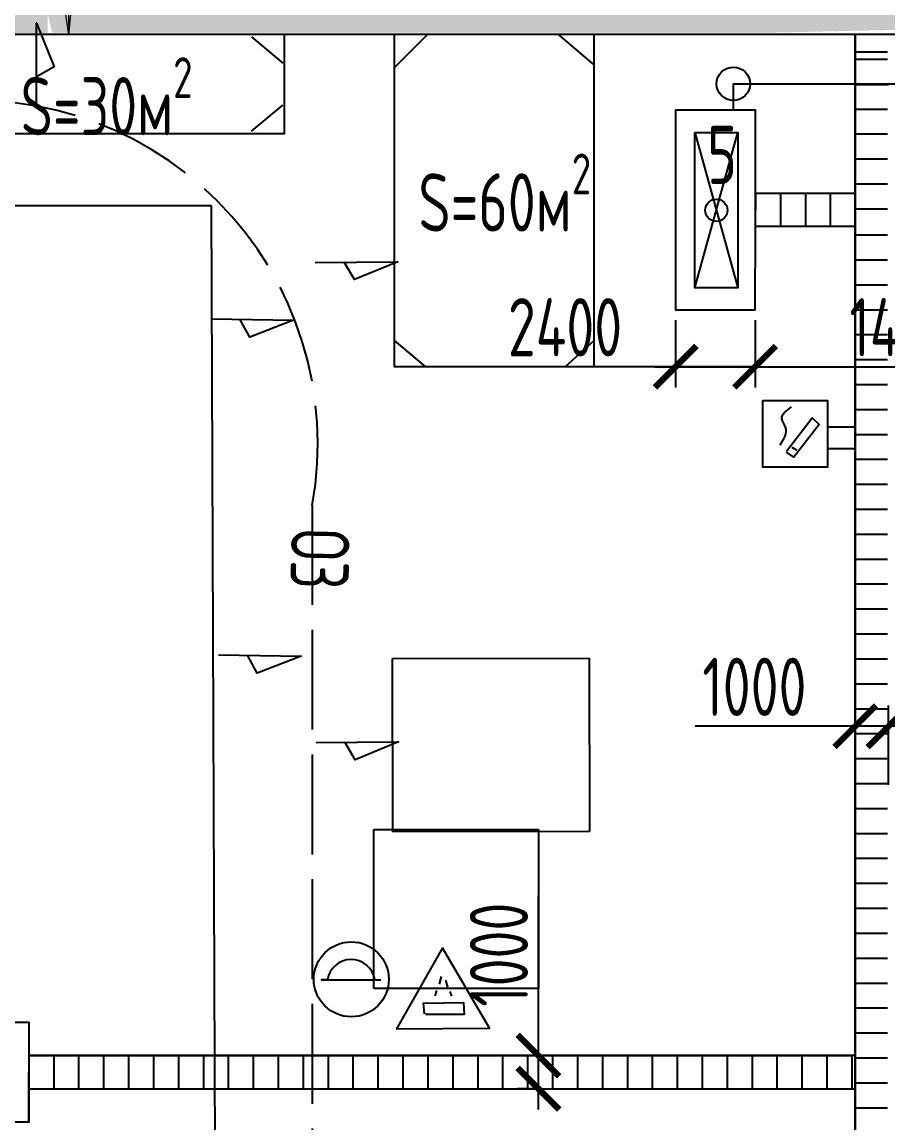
# Paper-space layout 'СГП' of a CAD drawing. Header units: millimetres. Extents: x 1 to 2190, y 0 to 1001.
# Drawn here: x 335.8 to 387.9, y 403.2 to 469.4 of the extents above; entities that cross this region are included whole.
import ezdxf

# ---------------------------------------------------------------- set-up
doc = ezdxf.new("R2010")
doc.units = ezdxf.units.MM
doc.header["$LTSCALE"] = 0.5
doc.linetypes.add('ACAD_ISO02W100', pattern=[15, 12, -3])
doc.layers.add('ЛИНИИ_01', color=7, linetype='Continuous', lineweight=9)
doc.layers.add('ТОНКИЕе', color=7, linetype='Continuous', lineweight=25)
for name, color, linetype in [('построения', 6, 'Continuous'), ('размеры', 7, 'Continuous'), ('тонкие', 7, 'Continuous')]:
    doc.layers.add(name, color=color, linetype=linetype)
doc.styles.add('Наклонный', font='isocpeur.ttf', dxfattribs={"width": 0.7, "height": 3.5})
doc.linetypes.add('486 Границы государственных заповедников', pattern='A,0,3,[11,Russia-GOST_Topo.shx,S=0.05,R=0,X=0,Y=0],3,-2,3,[11,Russia-GOST_Topo.shx,S=0.05,R=180,X=0,Y=0],3,-2', length=16)
doc.dimstyles.new('СТРОИТЕЛЬНЫЙ', dxfattribs={"dimtxt": 3.5, "dimasz": 2.5, "dimexe": 1.25, "dimexo": 0.625, "dimtad": 1, "dimdec": 0, "dimlfac": 500, "dimdsep": 46, "dimtxsty": 'Наклонный', "dimblk1": 'ARCHTICK', "dimblk2": 'ARCHTICK', "dimsah": 1, "dimcen": 0, "dimdle": 1.25, "dimadec": 0, "dimazin": 0, "dimtfac": 0.75, "dimtdec": 0, "dimtmove": 0, "dimatfit": 3, "dimldrblk": 'ARCHTICK', "dimfxl": 1, "dimtolj": 1, "dimtzin": 0, "dimarcsym": 0})
picture_1 = doc.add_image_def('image2.png', size_in_pixel=(508, 491))
picture_2 = doc.add_image_def('image3.png', size_in_pixel=(320, 282))

# ---------------------------------------------------------------- blocks, each defined once
blk = doc.blocks.new('_ArchTick')
at = {"color": 0, "linetype": 'ByBlock', "const_width": 0.15}
blk.add_lwpolyline([(-0.5, -0.5), (0.5, 0.5)], dxfattribs=at)
blk = doc.blocks.new('*D990')
at = {"layer": 'Defpoints', "color": 0, "transparency": 16777216}
for p in [(366.849578035489, 407.262187899251), (367.6973477922803, 407.262187899251), (367.6973477922803, 405.262187899251)]:
    blk.add_point(p, dxfattribs=at)
at = {"layer": 'размеры', "color": 0, "lineweight": -2, "transparency": 16777216}
for p, q in [((366.849578035489, 407.262187899251), (366.849578035489, 416.892187899251)), ((367.0723477922803, 407.262187899251), (365.599578035489, 407.262187899251)), ((366.849578035489, 404.012187899251), (366.849578035489, 407.262187899251)), ((367.0723477922803, 405.262187899251), (365.599578035489, 405.262187899251))]:
    blk.add_line(p, q, dxfattribs=at)
at = {"layer": 'размеры', "color": 0, "lineweight": -2, "transparency": 16777216, "xscale": 2.5, "yscale": 2.5, "zscale": 2.5}
for p, rotation in [((366.849578035489, 407.262187899251), 90), ((366.849578035489, 405.262187899251), 270)]:
    blk.add_blockref('_ArchTick', p, dxfattribs=dict(at, rotation=rotation))
at = {"layer": 'размеры', "color": 0, "transparency": 16777216, "insert": (364.4745780354891, 413.3271878992509), "char_height": 3.5, "attachment_point": 5, "rotation": 90, "style": 'Наклонный'}
blk.add_mtext('\\A1;1000', dxfattribs=at)
blk = doc.blocks.new('*D991')
at = {"layer": 'Defpoints', "color": 0, "transparency": 16777216}
for p in [(385.9027515878675, 427.0643125784281), (385.9027515878675, 422.8741830481335), (387.9027515878675, 422.9106398015496)]:
    blk.add_point(p, dxfattribs=at)
at = {"layer": 'размеры', "color": 0, "lineweight": -2, "transparency": 16777216}
for p, q in [((385.9027515878675, 423.4991830481335), (385.9027515878675, 428.3143125784281)), ((387.9027515878675, 423.5356398015496), (387.9027515878675, 428.3143125784281)), ((385.9027515878675, 427.0643125784281), (376.2727515878675, 427.0643125784281)), ((389.1527515878675, 427.0643125784281), (385.9027515878675, 427.0643125784281))]:
    blk.add_line(p, q, dxfattribs=at)
at = {"layer": 'размеры', "color": 0, "lineweight": -2, "transparency": 16777216, "xscale": 2.5, "yscale": 2.5, "zscale": 2.5, "rotation": 180}
blk.add_blockref('_ArchTick', (385.9027515878675, 427.0643125784281), dxfattribs=at)
at = {"layer": 'размеры', "color": 0, "lineweight": -2, "transparency": 16777216, "xscale": 2.5, "yscale": 2.5, "zscale": 2.5}
blk.add_blockref('_ArchTick', (387.9027515878675, 427.0643125784281), dxfattribs=at)
at = {"layer": 'размеры', "color": 0, "transparency": 16777216, "insert": (379.8377515878675, 429.4393125784281), "char_height": 3.5, "attachment_point": 5, "style": 'Наклонный'}
blk.add_mtext('\\A1;1000', dxfattribs=at)
blk = doc.blocks.new('*D1012')
at = {"layer": 'Defpoints', "color": 0, "transparency": 16777216}
for p in [(375.1027515878675, 452.1241830481335), (379.8766357063751, 452.1241830481335), (379.8766357063751, 448.6924939377745)]:
    blk.add_point(p, dxfattribs=at)
at = {"layer": 'размеры', "color": 0, "lineweight": -2, "transparency": 16777216}
for p, q in [((375.1027515878675, 451.4991830481335), (375.1027515878675, 447.4424939377745)), ((379.8766357063751, 451.4991830481335), (379.8766357063751, 447.4424939377745)), ((375.1027515878675, 448.6924939377745), (364.5169611957584, 448.6924939377745)), ((379.8766357063751, 448.6924939377745), (373.8527515878675, 448.6924939377745))]:
    blk.add_line(p, q, dxfattribs=at)
at = {"layer": 'размеры', "color": 0, "lineweight": -2, "transparency": 16777216, "xscale": 2.5, "yscale": 2.5, "zscale": 2.5, "rotation": 180}
blk.add_blockref('_ArchTick', (375.1027515878675, 448.6924939377745), dxfattribs=at)
at = {"layer": 'размеры', "color": 0, "lineweight": -2, "transparency": 16777216, "xscale": 2.5, "yscale": 2.5, "zscale": 2.5}
blk.add_blockref('_ArchTick', (379.8766357063751, 448.6924939377745), dxfattribs=at)
at = {"layer": 'размеры', "color": 0, "transparency": 16777216, "insert": (368.4494611957584, 451.0674939377745), "char_height": 3.5, "attachment_point": 5, "style": 'Наклонный'}
blk.add_mtext('\\A1;2400', dxfattribs=at)
blk = doc.blocks.new('*D1017')
at = {"layer": 'Defpoints', "color": 0, "transparency": 16777216}
for p in [(403.9027515878675, 403.6392282858611), (379.8287662537286, 384.910623089839), (403.9027515878675, 384.1085160921007)]:
    blk.add_point(p, dxfattribs=at)
at = {"layer": 'размеры', "color": 0, "lineweight": -2, "transparency": 16777216}
for p, q in [((403.9027515878675, 403.0142282858611), (403.9027515878675, 382.8585160921007)), ((378.5787662537286, 384.1085160921007), (405.1527515878675, 384.1085160921007)), ((379.8287662537286, 384.285623089839), (379.8287662537286, 382.8585160921007))]:
    blk.add_line(p, q, dxfattribs=at)
at = {"layer": 'размеры', "color": 0, "lineweight": -2, "transparency": 16777216, "xscale": 2.5, "yscale": 2.5, "zscale": 2.5, "rotation": 180}
blk.add_blockref('_ArchTick', (379.8287662537286, 384.1085160921007), dxfattribs=at)
at = {"layer": 'размеры', "color": 0, "lineweight": -2, "transparency": 16777216, "xscale": 2.5, "yscale": 2.5, "zscale": 2.5}
blk.add_blockref('_ArchTick', (403.9027515878675, 384.1085160921007), dxfattribs=at)
at = {"layer": 'размеры', "color": 0, "transparency": 16777216, "insert": (391.865758920798, 386.4835160921007), "char_height": 3.5, "attachment_point": 5, "style": 'Наклонный'}
blk.add_mtext('\\A1;12037', dxfattribs=at)
blk = doc.blocks.new('*D1024')
at = {"layer": 'Defpoints', "color": 0, "transparency": 16777216}
for p in [(375.1027515878675, 452.1241830481335), (403.804088924534, 448.6924939377745), (403.804088924534, 447.8687646436487)]:
    blk.add_point(p, dxfattribs=at)
at = {"layer": 'размеры', "color": 0, "lineweight": -2, "transparency": 16777216}
for p, q in [((375.1027515878675, 451.4991830481335), (375.1027515878675, 447.4424939377745)), ((403.804088924534, 448.4937646436487), (403.804088924534, 449.9424939377745)), ((373.8527515878675, 448.6924939377745), (405.054088924534, 448.6924939377745))]:
    blk.add_line(p, q, dxfattribs=at)
at = {"layer": 'размеры', "color": 0, "lineweight": -2, "transparency": 16777216, "xscale": 2.5, "yscale": 2.5, "zscale": 2.5, "rotation": 180}
blk.add_blockref('_ArchTick', (375.1027515878675, 448.6924939377745), dxfattribs=at)
at = {"layer": 'размеры', "color": 0, "lineweight": -2, "transparency": 16777216, "xscale": 2.5, "yscale": 2.5, "zscale": 2.5}
blk.add_blockref('_ArchTick', (403.804088924534, 448.6924939377745), dxfattribs=at)
at = {"layer": 'размеры', "color": 0, "transparency": 16777216, "insert": (389.4534202562007, 451.0674939377745), "char_height": 3.5, "attachment_point": 5, "style": 'Наклонный'}
blk.add_mtext('\\A1;14351', dxfattribs=at)

psp = doc.layouts.new('СГП')

# ---------------------------------------------------------------- hatches: boundary and pattern name
at = {"layer": 'тонкие', "transparency": 33554687}
h = psp.add_hatch(dxfattribs=at)
h.set_pattern_fill('AR-SAND', scale=0.03)
h.set_pattern_definition([(37.50000000000001, (0.5875013673772855, 0.6611234265805024), (-0.04800093887952137, 1.468239711988027), [0, -1.15824, 0, -1.2954, 0, -1.23825]), (7.499999999999999, (0.5875013673772855, 0.6611234265805024), (1.348569849414008, 2.150475301705063), [0, -0.6248400000000001, 0, -1.04394, 0, -0.40005]), (327.5, (-0.3497586326227147, 0.6611234265805024), (2.372977110724374, 0.004311554035637286), [0, -0.3809999999999999, 0, -1.3716, 0, -1.7907]), (317.5, (-0.3497586326227147, 0.6611234265805024), (2.290669357416891, 0.6687879697716489), [0, -0.1905, 0, -0.8991599999999998, 0, -1.0287])])
edge = h.paths.add_edge_path()
edge.add_line((409.8160738257857, 506.898285112258), (403.4059961872144, 506.898285112258))
edge.add_line((403.4059961872144, 506.898285112258), (403.5394713472451, 499.297517012041))
edge.add_arc((381.2285052552062, 497.9471446510527), 22.35179441283031, -69.69425083468252, 3.463604715130316, ccw=False)
edge.add_arc((388.5555905763206, 477.2975170120413), 0.531629223122321, 257.918906680566, 323.91856666645396, ccw=False)
edge.add_arc((379.9892103180422, 493.3892509059815), 18.63957639676645, 270.4830739203128, 296.9755837467448, ccw=False)
edge.add_line((380.1463630200479, 474.750337008462), (325.8257941570428, 474.7503370084621))
edge.add_line((325.8257941570428, 474.7503370084621), (325.8257941570428, 468.7575353471768))
edge.add_line((325.8257941570428, 468.7575353471768), (337.3301654474814, 468.7575353471768))
edge.add_line((337.3301654474814, 468.7575353471768), (337.3301654474814, 469.9660420926438))
edge.add_line((337.3301654474814, 469.9660420926438), (337.5981627593085, 468.7832675134143))
edge.add_line((337.5981627593085, 468.7832675134143), (380.5667769028952, 468.7832675134143))
edge.add_line((380.5667769028952, 468.7832675134143), (404.5667769028952, 469.3010306421232))
edge.add_line((404.5667769028952, 469.3010306421232), (404.5667769028952, 468.2711142109))
edge.add_line((404.5667769028952, 468.2711142109), (409.8160738257857, 468.2711142109))
edge.add_line((409.8160738257857, 468.2711142109), (409.8160738257857, 506.898285112258))
h.paths.add_polyline_path([(395.1912611726912, 469.3972957056337), (400.490049051479, 469.3972957056337)], flags=16)

# ---------------------------------------------------------------- linework, layer by layer
at = {"layer": 'ЛИНИИ_01', "lineweight": 20}
for p, q in [((338.5236320485197, 472.7741337095832), (338.6063012476111, 468.6597835937363)), ((338.6063012476111, 468.6597835937363), (338.3744472172388, 470.2899168809744)), ((338.6063012476111, 468.6597835937363), (338.7724863904874, 470.2979146397416))]:
    psp.add_line(p, q, dxfattribs=at)
at = {"layer": 'ТОНКИЕе'}
psp.add_line((385.9027515878675, 370.161807571384), (385.9027515878675, 468.6924939377745), dxfattribs=at)
at = {"layer": 'ТОНКИЕе', "color": 153, "linetype": '486 Границы государственных заповедников'}
for p, q in [((347.1973477922802, 458.3631220837307), (281.1973477922802, 458.3631220837307)), ((347.8581154071506, 288.3568767753014), (347.1973477922802, 458.3631220837307))]:
    psp.add_line(p, q, dxfattribs=at)
at = {"layer": 'ТОНКИЕе', "color": 237, "linetype": 'ACAD_ISO02W100', "true_color": 0x8a2466}
psp.add_line((353.2445947649949, 440.3631220837307), (353.2445947649949, 310.5907168984735), dxfattribs=at)
at = {"layer": 'ТОНКИЕе', "color": 237, "true_color": 0x8a2466}
for points in [[(336.6661401324536, 464.3952548739989), (336.6661401324536, 469.357505388295), (337.7208135341289, 466.740427314296), (336.6661401324536, 466.1286421203544)], [(353.4272687610091, 454.970884213259), (358.3894257169067, 455.0013557027116), (355.77887337533, 453.930631601229), (355.160623326037, 454.9815283536631)], [(353.4806377628101, 426.0899347743024), (358.4427947187077, 426.1204062637551), (355.832242377131, 425.0496821622724), (355.213992327838, 426.1005789147065)]]:
    psp.add_lwpolyline(points, dxfattribs=at)
at = {"layer": 'ТОНКИЕе'}
psp.add_lwpolyline([(246.4316464253334, 444.6889803076924), (246.4316464253334, 444.6889803076924, -0.4020332119957949), (270.8520603081807, 468.6924939377745), (379.9027515878675, 468.6924939377745)], format="xyb", dxfattribs=at)
for points in [[(351.555306633298, 468.6924939377745), (351.555306633298, 462.6924939377745), (331.555306633298, 462.6924939377745), (331.555306633298, 468.6924939377745)], [(349.5950002147117, 468.526146017029), (351.4838942080438, 466.9536402051558)], [(370.1878144147295, 468.6924939377745), (370.1878144147295, 448.6924939377745), (358.1878144147295, 448.6924939377745), (358.1878144147295, 468.6924939377745)], [(358.1878144147295, 466.6871986120341), (360.1950906793879, 468.6924939377745)], [(368.0081199778505, 468.6924939377745), (370.1878144147295, 466.8479567177786)], [(379.9027515878675, 468.6924939377745), (403.9027515878675, 468.6924939377745)], [(385.9027515878675, 468.6924939377745), (385.9027515878675, 467.1924939377745), (387.8408471982077, 467.1924939377745)], [(385.9027515878675, 468.6924939377745), (385.9027515878675, 467.6412835853872), (387.8408471982077, 467.6412835853872)], [(385.9027515878675, 467.1924939377745), (385.9027515878675, 465.6924939377745), (387.8408471982077, 465.6924939377745)], [(385.9027515878675, 466.6625775065513), (385.9027515878675, 465.6625775065513), (387.9027515878675, 465.6625775065513)], [(385.9027515878675, 465.6924939377745), (385.9027515878675, 464.1924939377745), (387.8408471982077, 464.1924939377745)], [(349.5950002147117, 462.85884185852), (351.4838942080438, 464.4313476703932)], [(379.9027515878675, 457.1241830481335), (379.9027515878675, 459.1241830481335), (379.9027515878675, 458.1241830481335), (379.9027515878675, 464.1241830481335), (375.1027515878675, 464.1241830481335), (375.1027515878675, 452.1241830481335), (379.8766357063751, 452.1241830481335), (379.9027515878675, 457.1241830481335)], [(385.9027515878675, 464.1924939377745), (385.9027515878675, 462.6924939377745), (387.8408471982077, 462.6924939377745)], [(376.2611669918215, 453.4282584858051), (378.8456982867601, 462.780660525816)], [(376.2611669918215, 462.780660525816), (378.8456982867601, 453.4282584858051)], [(385.9027515878675, 462.6924939377745), (385.9027515878675, 461.1924939377745), (387.8408471982077, 461.1924939377745)], [(385.9027515878675, 461.1924939377745), (385.9027515878675, 459.6924939377745), (387.8408471982077, 459.6924939377745)], [(385.9027515878675, 459.6924939377745), (385.9027515878675, 458.1924939377745), (387.8408471982077, 458.1924939377745)], [(379.9027515878675, 459.1241830481335), (385.9027515878675, 459.1241830481335), (385.9027515878675, 457.1241830481335), (379.9027515878675, 457.1241830481335)], [(379.9027515878675, 459.1241830481335), (381.4027515878675, 459.1241830481335), (381.4027515878675, 457.1241830481335)], [(381.4027515878675, 459.1241830481335), (382.9027515878675, 459.1241830481335), (382.9027515878675, 457.1241830481335)], [(382.9027515878675, 459.1241830481335), (384.4027515878675, 459.1241830481335), (384.4027515878675, 457.1241830481335)], [(385.9027515878675, 458.1241830481335), (385.9027515878675, 456.6241830481335), (387.8408471982077, 456.6241830481335)], [(385.9027515878675, 456.6241830481335), (385.9027515878675, 455.1241830481335), (387.8408471982077, 455.1241830481335)], [(385.9027515878675, 455.1241830481335), (385.9027515878675, 453.6241830481335), (387.8408471982077, 453.6241830481335)], [(385.9027515878675, 453.6241830481335), (385.9027515878675, 452.1241830481335), (387.8408471982077, 452.1241830481335)], [(385.9027515878675, 452.1241830481335), (385.9027515878675, 450.6241830481335), (387.8408471982077, 450.6241830481335)], [(385.9027515878675, 450.6241830481335), (385.9027515878675, 449.1241830481335), (387.8408471982077, 449.1241830481335)], [(360.0767084080616, 448.6924939377745), (358.1878144147295, 450.2649997496477)], [(370.1878144147295, 450.2583317252789), (368.4494611957584, 448.6924939377745)], [(385.9027515878675, 449.1241830481335), (385.9027515878675, 447.6241830481335), (387.8408471982077, 447.6241830481335)], [(385.9027515878675, 447.6241830481335), (385.9027515878675, 446.1241830481335), (387.8408471982077, 446.1241830481335)], [(385.9027515878675, 446.1241830481335), (385.9027515878675, 444.6241830481335), (387.8408471982077, 444.6241830481335)], [(381.7701261330913, 443.6148628312758), (383.3031568956776, 445.6216774604904), (383.7260625972276, 445.2167915106088), (382.2106531728205, 443.2451865296243), (381.7701261330913, 443.5620498297994)], [(384.2889767906263, 445.0742320016375), (385.8951229564054, 445.0742320016375)], [(385.9027515878675, 444.6241830481335), (385.9027515878675, 443.1241830481335), (387.8408471982077, 443.1241830481335)], [(382.0873038055643, 443.8613127184649), (382.3868601398581, 443.6676728910156)], [(384.2681160000329, 443.7822505991708), (385.8534013752187, 443.7822505991708)], [(385.9027515878675, 443.1241830481335), (385.9027515878675, 441.6241830481335), (387.8408471982077, 441.6241830481335)], [(385.9027515878675, 441.6241830481335), (385.9027515878675, 440.1241830481335), (387.8408471982077, 440.1241830481335)], [(385.9027515878675, 440.1241830481335), (385.9027515878675, 438.6241830481335), (387.8408471982077, 438.6241830481335)], [(385.9027515878675, 438.6241830481335), (385.9027515878675, 437.1241830481335), (387.8408471982077, 437.1241830481335)], [(385.9027515878675, 437.1241830481335), (385.9027515878675, 435.6241830481335), (387.8408471982077, 435.6241830481335)], [(385.9027515878675, 435.6241830481335), (385.9027515878675, 434.1241830481335), (387.8408471982077, 434.1241830481335)], [(385.9027515878675, 434.1241830481335), (385.9027515878675, 432.6241830481335), (387.8408471982077, 432.6241830481335)], [(385.9027515878675, 432.6241830481335), (385.9027515878675, 431.1241830481335), (387.8408471982077, 431.1241830481335)], [(385.9027515878675, 431.1241830481335), (385.9027515878675, 429.6241830481335), (387.8408471982077, 429.6241830481335)], [(385.9027515878675, 429.6241830481335), (385.9027515878675, 428.1241830481335), (387.8408471982077, 428.1241830481335)], [(385.9027515878675, 428.1241830481335), (385.9027515878675, 426.6241830481335), (387.8408471982077, 426.6241830481335)], [(385.9027515878675, 426.6241830481335), (385.9027515878675, 425.1241830481335), (387.8408471982077, 425.1241830481335)], [(385.9027515878675, 425.1241830481335), (385.9027515878675, 423.6241830481335), (387.8408471982077, 423.6241830481335)], [(385.9027515878675, 423.6241830481335), (385.9027515878675, 422.1241830481335), (387.8408471982077, 422.1241830481335)], [(385.9027515878675, 422.1241830481335), (385.9027515878675, 420.6241830481335), (387.8408471982077, 420.6241830481335)], [(385.9027515878675, 420.6241830481335), (385.9027515878675, 419.1241830481335), (387.8408471982077, 419.1241830481335)], [(385.9027515878675, 419.1241830481335), (385.9027515878675, 417.6241830481335), (387.8408471982077, 417.6241830481335)], [(385.9027515878675, 417.6241830481335), (385.9027515878675, 416.1241830481335), (387.8408471982077, 416.1241830481335)], [(385.9027515878675, 416.1241830481335), (385.9027515878675, 414.6241830481335), (387.8408471982077, 414.6241830481335)], [(385.9027515878675, 414.6241830481335), (385.9027515878675, 413.1241830481335), (387.8408471982077, 413.1241830481335)], [(385.9027515878675, 413.1241830481335), (385.9027515878675, 411.6241830481335), (387.8408471982077, 411.6241830481335)], [(360.8947676260996, 411.5441537113861), (361.028906615059, 412.0243334156708)], [(354.1678618683118, 411.8169792110766), (353.8045428469031, 411.8169792110766), (357.3685242449665, 411.8169792110766)], [(361.2613132704073, 411.8011291329863), (361.387934163864, 411.3641488341873)], [(385.9027515878675, 411.6241830481335), (385.9027515878675, 410.1241830481335), (387.8408471982077, 410.1241830481335)], [(360.6376705700759, 410.8517982958278), (360.7494541300021, 411.1756423375227)], [(361.5260631318361, 411.1226616570466), (361.6296614615039, 410.8236752916441)], [(359.989343883828, 409.7686007820589), (359.9446330257606, 410.4051190906698), (362.3479154165898, 410.4609532558807), (362.3814517675182, 409.7239334498909), (360.0675910928239, 409.7239334498909)], [(385.9027515878675, 410.1241830481335), (385.9027515878675, 408.6241830481335), (387.8408471982077, 408.6241830481335)], [(333.1973477922802, 409.2621878992508), (333.1973477922802, 409.2621878992508), (336.1973477922802, 409.2621878992508), (336.1973477922802, 403.2621878992508), (333.1973477922802, 403.2621878992508)], [(385.9027515878675, 408.6241830481335), (385.9027515878675, 407.1241830481335), (387.8408471982077, 407.1241830481335)], [(336.1973477922802, 403.2621878992508), (336.1973477922802, 406.2621878992508), (336.1973477922802, 405.2621878992508), (385.9027515878675, 405.2621878992508), (385.9027515878675, 405.2621878992508), (385.9027515878675, 407.2621878992508), (336.1973477922802, 407.2621878992508)], [(336.1973477922802, 407.2621878992508), (337.6973477922802, 407.2621878992508), (337.6973477922802, 405.2621878992508)], [(337.6973477922802, 407.2621878992508), (339.1973477922802, 407.2621878992508), (339.1973477922802, 405.2621878992508)], [(339.1973477922802, 407.2621878992508), (340.6973477922802, 407.2621878992508), (340.6973477922802, 405.2621878992508)], [(340.6973477922802, 407.2621878992508), (342.1973477922802, 407.2621878992508), (342.1973477922802, 405.2621878992508)], [(342.1973477922802, 407.2621878992508), (343.6973477922802, 407.2621878992508), (343.6973477922802, 405.2621878992508)], [(343.6973477922802, 407.2621878992508), (345.1973477922802, 407.2621878992508), (345.1973477922802, 405.2621878992508)], [(345.1973477922802, 407.2621878992508), (346.6973477922802, 407.2621878992508), (346.6973477922802, 405.2621878992508)], [(346.6973477922802, 407.2621878992508), (348.1973477922802, 407.2621878992508), (348.1973477922802, 405.2621878992508)], [(348.1973477922802, 407.2621878992508), (349.6973477922802, 407.2621878992508), (349.6973477922802, 405.2621878992508)], [(349.6973477922802, 407.2621878992508), (351.1973477922802, 407.2621878992508), (351.1973477922802, 405.2621878992508)], [(351.1973477922802, 407.2621878992508), (352.6973477922802, 407.2621878992508), (352.6973477922802, 405.2621878992508)], [(352.6973477922802, 407.2621878992508), (354.1973477922802, 407.2621878992508), (354.1973477922802, 405.2621878992508)], [(354.1973477922802, 407.2621878992508), (355.6973477922802, 407.2621878992508), (355.6973477922802, 405.2621878992508)], [(355.6973477922802, 407.2621878992508), (357.1973477922802, 407.2621878992508), (357.1973477922802, 405.2621878992508)], [(357.1973477922802, 407.2621878992508), (358.6973477922802, 407.2621878992508), (358.6973477922802, 405.2621878992508)], [(358.6973477922802, 407.2621878992508), (360.1973477922802, 407.2621878992508), (360.1973477922802, 405.2621878992508)], [(360.1973477922802, 407.2621878992508), (361.6973477922802, 407.2621878992508), (361.6973477922802, 405.2621878992508)], [(361.6973477922802, 407.2621878992508), (363.1973477922802, 407.2621878992508), (363.1973477922802, 405.2621878992508)], [(363.1973477922802, 407.2621878992508), (364.6973477922802, 407.2621878992508), (364.6973477922802, 405.2621878992508)], [(364.6973477922802, 407.2621878992508), (366.1973477922802, 407.2621878992508), (366.1973477922802, 405.2621878992508)], [(366.1973477922802, 407.2621878992508), (367.6973477922802, 407.2621878992508), (367.6973477922802, 405.2621878992508)], [(367.6973477922802, 407.2621878992508), (369.1973477922802, 407.2621878992508), (369.1973477922802, 405.2621878992508)], [(369.1973477922802, 407.2621878992508), (370.6973477922802, 407.2621878992508), (370.6973477922802, 405.2621878992508)], [(370.6973477922802, 407.2621878992508), (372.1973477922802, 407.2621878992508), (372.1973477922802, 405.2621878992508)], [(372.1973477922802, 407.2621878992508), (373.6973477922802, 407.2621878992508), (373.6973477922802, 405.2621878992508)], [(373.6973477922802, 407.2621878992508), (375.1973477922802, 407.2621878992508), (375.1973477922802, 405.2621878992508)], [(375.1973477922802, 407.2621878992508), (376.6973477922802, 407.2621878992508), (376.6973477922802, 405.2621878992508)], [(376.6973477922802, 407.2621878992508), (378.1973477922802, 407.2621878992508), (378.1973477922802, 405.2621878992508)], [(376.6973477922802, 407.2621878992508), (378.1973477922802, 407.2621878992508), (378.1973477922802, 405.2621878992508)], [(378.1973477922802, 407.2621878992508), (379.6973477922802, 407.2621878992508), (379.6973477922802, 405.2621878992508)], [(378.1973477922802, 407.2621878992508), (379.6973477922802, 407.2621878992508), (379.6973477922802, 405.2621878992508)], [(379.6973477922802, 407.2621878992508), (381.1973477922802, 407.2621878992508), (381.1973477922802, 405.2621878992508)], [(379.6973477922802, 407.2621878992508), (381.1973477922802, 407.2621878992508), (381.1973477922802, 405.2621878992508)], [(381.1973477922802, 407.2621878992508), (382.6973477922802, 407.2621878992508), (382.6973477922802, 405.2621878992508)], [(382.6973477922802, 407.2621878992508), (384.1973477922802, 407.2621878992508), (384.1973477922802, 405.2621878992508)], [(384.1973477922802, 407.2621878992508), (385.6973477922802, 407.2621878992508), (385.6973477922802, 405.2621878992508)], [(385.9027515878675, 407.1241830481335), (385.9027515878675, 405.6241830481335), (387.8408471982077, 405.6241830481335)], [(385.9027515878675, 405.6241830481335), (385.9027515878675, 404.1241830481335), (387.8408471982077, 404.1241830481335)], [(385.9027515878675, 404.1241830481335), (385.9027515878675, 402.6241830481335), (387.8408471982077, 402.6241830481335)]]:
    psp.add_lwpolyline(points, dxfattribs=at)
at = {"layer": 'ТОНКИЕе', "color": 2, "true_color": 0xffff00}
psp.add_lwpolyline([(378.5749572669147, 464.1241830481335), (378.5749572669147, 465.7125203764335), (411.9062832466383, 465.7125203764335)], dxfattribs=at)
at = {"layer": 'ТОНКИЕе'}
for points in [[(376.2611669918215, 462.780660525816), (378.8456982867601, 462.780660525816), (378.8456982867601, 453.4282584858051), (376.2611669918215, 453.4282584858051)], [(380.3380700644557, 446.6686416016091), (384.2324563644524, 446.6686416016091), (384.2324563644524, 442.6439484709276), (380.3380700644557, 442.6439484709276)], [(361.0737585977859, 413.73649191611), (358.3156901916294, 408.8610255179944), (363.9170021507731, 408.9102014119455)]]:
    psp.add_lwpolyline(points, close=True, dxfattribs=at)
at = {"layer": 'ТОНКИЕе', "color": 153}
for points in [[(347.1671231936526, 451.5763359229906), (352.1285213711806, 451.484366957281), (349.4923457949952, 450.4783789050998), (348.9002127062118, 451.5442098076801)], [(347.6125891269403, 431.3656732635283), (352.5739873044683, 431.2737042978187), (349.937811728283, 430.2677162456375), (349.3456786394996, 431.3335471482179)]]:
    psp.add_lwpolyline(points, dxfattribs=at)
at = {"layer": 'ТОНКИЕе', "color": 2, "true_color": 0xffff00}
psp.add_circle((378.5749572669147, 465.7125203764335), 1.006243829782878, dxfattribs=at)
at = {"layer": 'ТОНКИЕе'}
for centre, radius in [((377.5534326392908, 458.1044595058106), 0.6698914137086831), ((355.5946770802702, 411.8453640298394), 2.255327148792335)]:
    psp.add_circle(centre, radius, dxfattribs=at)
at = {"layer": 'ТОНКИЕе', "color": 237, "linetype": 'ACAD_ISO02W100', "true_color": 0x8a2466}
psp.add_arc((332.9605730536684, 444.0791003724044), 20.62159138930495, 349.6186822916973, 100.3813177083025, dxfattribs=at)
at = {"layer": 'ТОНКИЕе'}
psp.add_arc((355.5910173965269, 411.5975437891783), 1.439973458739036, 10.85924143740413, 171.2346298447261, dxfattribs=at)
psp.add_spline([(381.3824631078996, 443.9845391329277), (381.7172621185528, 445.0583583896528), (381.4881911369766, 445.5688644590136), (382.0696824673851, 446.2730103558242)], degree=3, dxfattribs=at)

# ---------------------------------------------------------------- texts
at = {"layer": 'ТОНКИЕе', "char_height": 3.5, "attachment_point": 1, "style": 'Наклонный'}
for s, width, insert in [('\\A1;S=30м{\\H0.7x;\\S2^ ;}', 1.573888687300496, (335.7136287668573, 467.3072524048952)), ('5', 2.377880003339669, (377.0018625812691, 463.1866857128629)), ('\\A1;S=60м{\\H0.7x;\\S2^ ;}', 1.573888687300496, (359.632430670953, 461.5146453253223))]:
    psp.add_mtext_dynamic_manual_height_columns(s, width=width, gutter_width=35, heights=[0], dxfattribs=dict(at, insert=insert))
at = {"layer": 'ТОНКИЕе', "color": 237, "true_color": 0x8a2466, "insert": (355.4894320015355, 438.9025480530804), "char_height": 3.5, "attachment_point": 1, "rotation": 268.7940524101991, "style": 'Наклонный'}
psp.add_mtext_dynamic_manual_height_columns('ОЗ', width=2.290265614953568, gutter_width=34.99999999999999, heights=[0], dxfattribs=at)

# ---------------------------------------------------------------- dimensions: what is measured, and where the dimension line sits
at = {"layer": 'размеры'}
dim = psp.add_linear_dim(base=(379.8766357063751, 448.6924939377745), p1=(375.1027515878675, 452.1241830481335), p2=(379.8766357063751, 452.1241830481335), text='2400', dimstyle='СТРОИТЕЛЬНЫЙ', dxfattribs=at)
dim.commit()
dim.dimension.update_dxf_attribs({"geometry": '*D1012', "text_midpoint": (368.4494611957584, 448.6924939377745), "dimtype": 160})
dim = psp.add_linear_dim(base=(403.804088924534, 448.6924939377745), p1=(375.1027515878675, 452.1241830481335), p2=(403.804088924534, 447.8687646436487), dimstyle='СТРОИТЕЛЬНЫЙ', override={"dimtmove": 1}, dxfattribs=at)
dim.commit()
dim.dimension.update_dxf_attribs({"geometry": '*D1024', "text_midpoint": (389.4534202562007, 451.0674939377745)})
for base, p1, p2, picture, middle in [((385.9027515878675, 427.0643125784281), (387.9027515878675, 422.9106398015496), (385.9027515878675, 422.8741830481335), '*D991', (379.8377515878675, 429.4393125784281)), ((403.9027515878675, 384.1085160921007), (379.8287662537286, 384.910623089839), (403.9027515878675, 403.6392282858611), '*D1017', (391.865758920798, 386.4835160921007))]:
    dim = psp.add_linear_dim(base=base, p1=p1, p2=p2, dimstyle='СТРОИТЕЛЬНЫЙ', dxfattribs=at)
    dim.commit()
    dim.dimension.update_dxf_attribs({"geometry": picture, "text_midpoint": middle})
dim = psp.add_linear_dim(base=(366.849578035489, 407.262187899251), p1=(367.6973477922802, 405.2621878992508), p2=(367.6973477922802, 407.2621878992508), angle=90, dimstyle='СТРОИТЕЛЬНЫЙ', dxfattribs=at)
dim.commit()
dim.dimension.update_dxf_attribs({"geometry": '*D990', "text_midpoint": (364.4745780354891, 413.3271878992509)})

# ---------------------------------------------------------------- pictures from other files: only their frames are drawn
at = {"layer": 'построения', "color": 7, "true_color": 0xffffff}
image = psp.add_image(picture_2, insert=(358.086705619352, 420.7224027840979), size_in_units=(11.828263178924395, 10.423656926427123), rotation=0.08518592177865826, dxfattribs=at)
image.dxf.flags = 7
image = psp.add_image(picture_1, insert=(356.9570280544531, 411.293431095481), size_in_units=(9.892549981035701, 9.561500080095525), dxfattribs=at)
image.dxf.flags = 7

doc.saveas('drawing.dxf')
